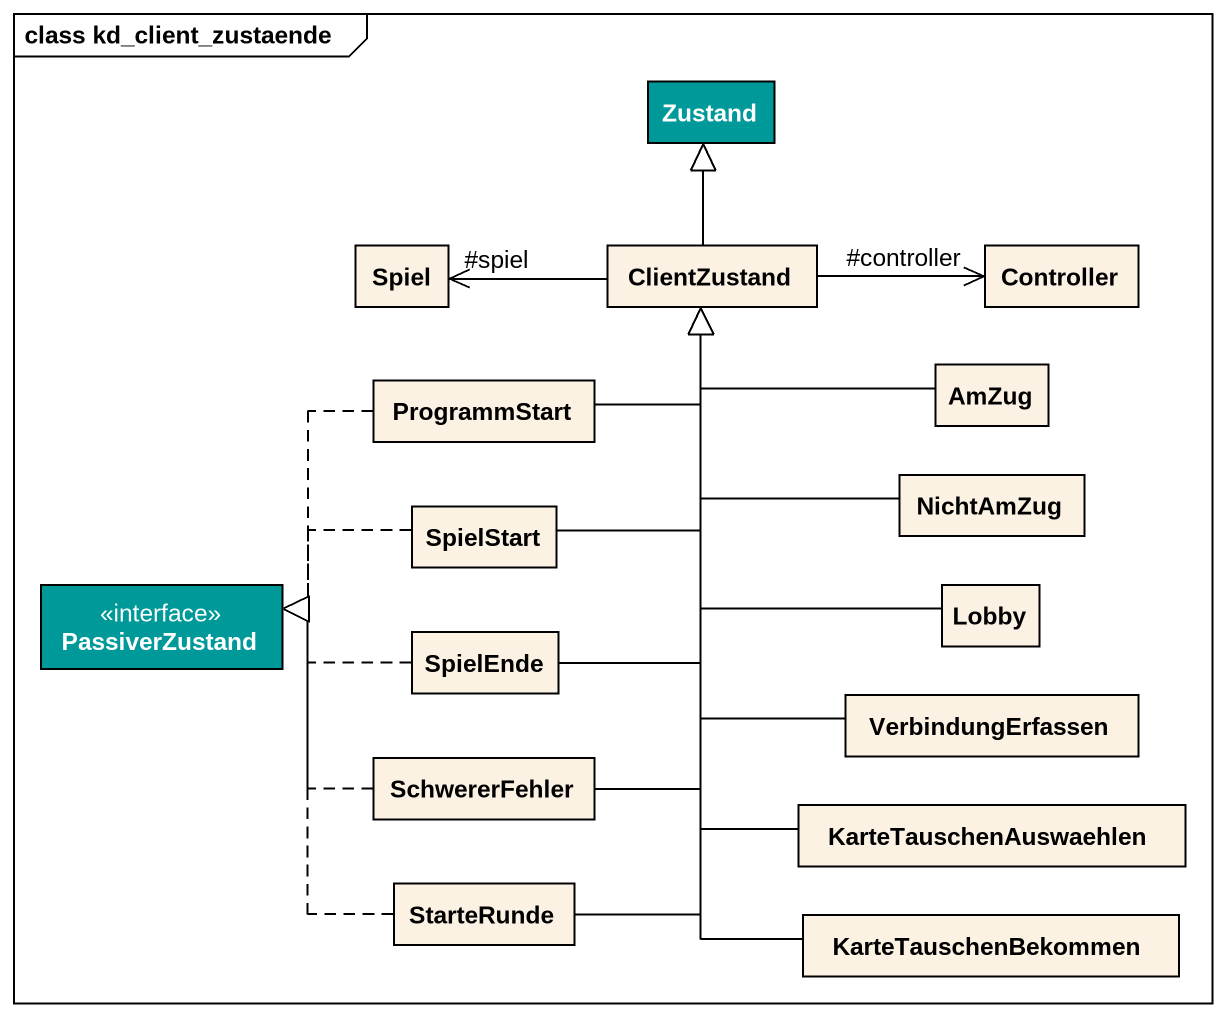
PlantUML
@startuml
mainframe class kd_client_zustaende
hide circle
hide empty members
class Zustand #009999
class Spiel
class ClientZustand
class Controller
class ProgrammStart
class AmZug
class NichtAmZug
interface PassiverZustand #009999
class SpielStart
class Lobby
class SpielEnde
class SchwererFehler
class VerbindungErfassen
class StarteRunde
class KarteTauschenAuswaehlen
class KarteTauschenBekommen
Spiel "#spiel" <-right- ClientZustand
ClientZustand -up-|> Zustand
Controller "#controller" <-left- ClientZustand
ProgrammStart -right-|> ClientZustand
ProgrammStart ..|> PassiverZustand
AmZug -left-|> ClientZustand
NichtAmZug -up-|> ClientZustand
SpielStart -up-|> ClientZustand
SpielStart .left.|> PassiverZustand
Lobby -up-|> ClientZustand
SpielEnde -up-|> ClientZustand
SpielEnde .left.|> PassiverZustand
SchwererFehler -up-|> ClientZustand
SchwererFehler .left.|> PassiverZustand
VerbindungErfassen -up-|> ClientZustand
StarteRunde -up-|> ClientZustand
StarteRunde .up.|> PassiverZustand
KarteTauschenAuswaehlen -up-|> ClientZustand
KarteTauschenBekommen -up-|> ClientZustand
@enduml
